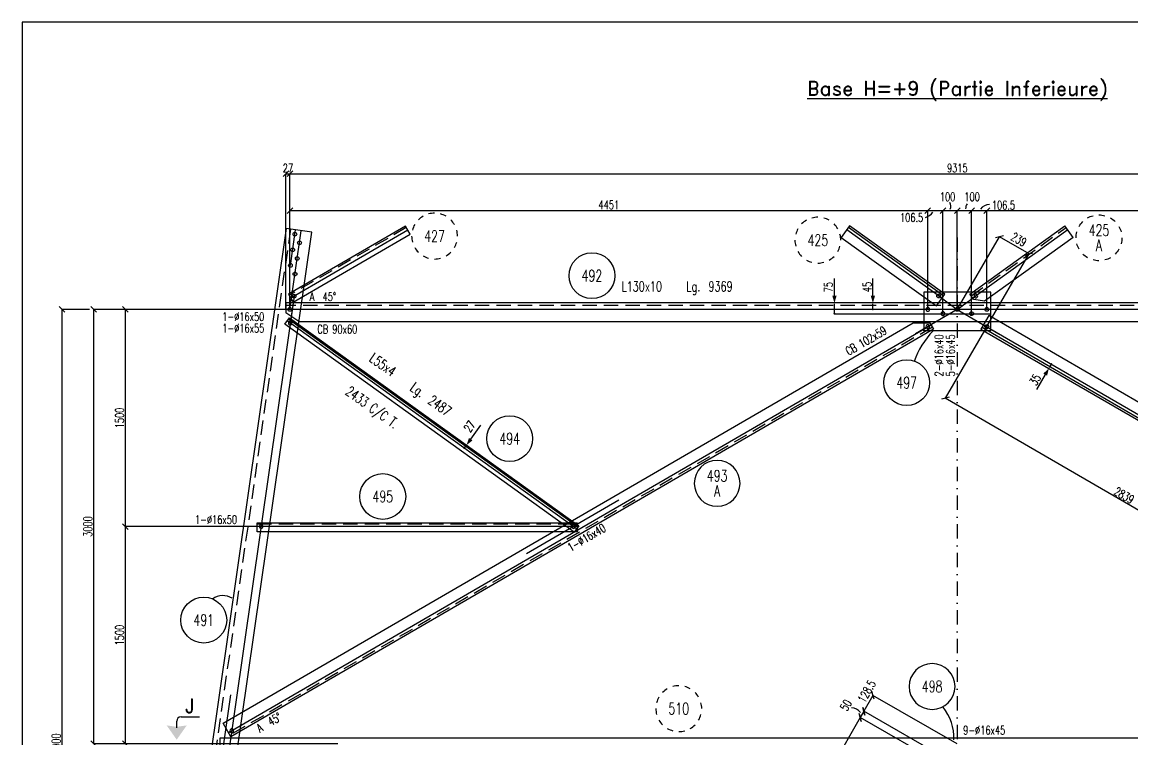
# Model space of a CAD drawing. Extents: x 142141 to 158361, y -163675 to -152195.
# Drawn here: x 142141 to 149891, y -157203 to -152195 of the extents above; entities that cross this region are included whole.
import ezdxf
from ezdxf.enums import TextEntityAlignment as Align

# ---------------------------------------------------------------- set-up
doc = ezdxf.new("R2010")
doc.units = 0
doc.header["$LTSCALE"] = 200
doc.header["$MEASUREMENT"] = 0
doc.linetypes.add('DASHDOT', pattern=[1, 0.5, -0.25, 0, -0.25])
doc.linetypes.add('DASHED', pattern=[0.75, 0.5, -0.25])
doc.layers.get('0').update_dxf_attribs({"linetype": 'CONTINUOUS'})
doc.layers.get('DEFPOINTS').update_dxf_attribs({"linetype": 'CONTINUOUS'})
for name, color, linetype in [('ASSI', 3, 'CONTINUOUS'), ('BOLLINI_1', 7, 'CONTINUOUS'), ('BOLLINI_5', 7, 'CONTINUOUS'), ('FORI', 2, 'CONTINUOUS'), ('LINEA_ANG', 2, 'CONTINUOUS'), ('LINEE_PIASTRE', 2, 'CONTINUOUS'), ('LS', 7, 'CONTINUOUS'), ('LSP', 3, 'CONTINUOUS'), ('MZ', 6, 'DASHDOT'), ('PIASTRE', 5, 'CONTINUOUS'), ('QT_MAL', 7, 'CONTINUOUS'), ('QT_MPR', 7, 'CONTINUOUS'), ('TRAT-Y', 7, 'DASHED')]:
    doc.layers.add(name, color=color, linetype=linetype)
doc.styles.add('QUOTE', font='ROMANS8.SHX', dxfattribs={"width": 0.7})
doc.styles.add('RD', font='ROMAND8.SHX', dxfattribs={"width": 0.7})
doc.styles.add('RQL', font='ROMANS8.SHX', dxfattribs={"width": 0.7})
doc.styles.add('RS', font='ROMANS8.shx', dxfattribs={"width": 0.7})
doc.styles.get("Standard").update_dxf_attribs({"font": 'ROMANS8.SHX', "width": 0.7})
doc.dimstyles.new('FRECCE1', dxfattribs={"dimtxt": 60, "dimasz": 6.6667, "dimexe": 0, "dimexo": 0, "dimgap": 1, "dimtad": 1, "dimzin": 0, "dimdsep": 46, "dimtxsty": 'RS', "dimblk1": 'QUOTP', "dimblk2": 'QUOTF', "dimsah": 1, "dimcen": 0, "dimclrd": 2, "dimclre": 2, "dimclrt": 7, "dimadec": 0, "dimazin": 0, "dimtfac": 1, "dimtix": 1, "dimtmove": 2, "dimatfit": 3, "dimldrblk": 'QUOTP', "dimfxl": 1, "dimtolj": 1, "dimtzin": 0, "dimarcsym": 0})
doc.dimstyles.new('TRATTO', dxfattribs={"dimscale": 0, "dimtxt": 60, "dimasz": 40, "dimexe": 0, "dimexo": 0, "dimgap": 10, "dimtad": 1, "dimrnd": 0.5, "dimdsep": 46, "dimtxsty": 'RS', "dimblk1": 'OBLIQUE', "dimblk2": 'OBLIQUE', "dimsah": 1, "dimcen": 0.09, "dimclrd": 2, "dimclre": 2, "dimclrt": 7, "dimadec": 0, "dimazin": 0, "dimtfac": 1, "dimtix": 1, "dimtmove": 2, "dimatfit": 3, "dimfxl": 1, "dimtolj": 1, "dimtzin": 0, "dimarcsym": 0})

# ---------------------------------------------------------------- blocks, each defined once
blk = doc.blocks.new('_OBLIQUE')
at = {"color": 0, "linetype": 'ByBlock'}
blk.add_line((-0.5, -0.5), (0.5, 0.5), dxfattribs=at)
blk = doc.blocks.new('*D24')
at = {"layer": 'DEFPOINTS', "color": 0, "transparency": 16777216}
for p in [(144009.1, -154199.5), (142638.9, -157230.9), (143574.1, -157230.9)]:
    blk.add_point(p, dxfattribs=at)
at = {"layer": 'LS', "color": 2, "lineweight": -2, "transparency": 16777216}
for p, q in [((144009.1, -154199.5), (142638.9, -154199.5)), ((142638.9, -154199.5), (142638.9, -157230.9)), ((143574.1, -157230.9), (142638.9, -157230.9))]:
    blk.add_line(p, q, dxfattribs=at)
at = {"layer": 'LS', "color": 2, "lineweight": -2, "transparency": 16777216, "xscale": 40, "yscale": 40, "zscale": 40}
for p, rotation in [((142638.9, -154199.5), 90), ((142638.9, -157230.9), 270)]:
    blk.add_blockref('_OBLIQUE', p, dxfattribs=dict(at, rotation=rotation))
at = {"layer": 'LS', "color": 7, "transparency": 16777216, "insert": (142598.9, -155715.2), "char_height": 60, "attachment_point": 5, "rotation": 90, "style": 'RS'}
blk.add_mtext('\\A1;3000', dxfattribs=at)
blk = doc.blocks.new('*D26')
at = {"layer": 'DEFPOINTS', "color": 0, "transparency": 16777216}
for p in [(144009.1, -155715.2), (142860.5, -157230.9), (144343.9, -157230.9)]:
    blk.add_point(p, dxfattribs=at)
at = {"layer": 'LS', "color": 2, "lineweight": -2, "transparency": 16777216}
for p, q in [((144009.1, -155715.2), (142860.5, -155715.2)), ((142860.5, -155715.2), (142860.5, -157230.9)), ((144343.9, -157230.9), (142860.5, -157230.9))]:
    blk.add_line(p, q, dxfattribs=at)
at = {"layer": 'LS', "color": 2, "lineweight": -2, "transparency": 16777216, "xscale": 40, "yscale": 40, "zscale": 40}
for p, rotation in [((142860.5, -155715.2), 90), ((142860.5, -157230.9), 270)]:
    blk.add_blockref('_OBLIQUE', p, dxfattribs=dict(at, rotation=rotation))
at = {"layer": 'LS', "color": 7, "transparency": 16777216, "insert": (142820.5, -156473.1), "char_height": 60, "attachment_point": 5, "rotation": 90, "style": 'RS'}
blk.add_mtext('\\A1;1500', dxfattribs=at)
blk = doc.blocks.new('*D29')
at = {"layer": 'DEFPOINTS', "color": 0, "transparency": 16777216}
for p in [(144009.1, -154199.5), (142860.5, -155715.2), (144343.9, -155715.2)]:
    blk.add_point(p, dxfattribs=at)
at = {"layer": 'LS', "color": 2, "lineweight": -2, "transparency": 16777216}
for p, q in [((144009.1, -154199.5), (142860.5, -154199.5)), ((142860.5, -154199.5), (142860.5, -155715.2)), ((144343.9, -155715.2), (142860.5, -155715.2))]:
    blk.add_line(p, q, dxfattribs=at)
at = {"layer": 'LS', "color": 2, "lineweight": -2, "transparency": 16777216, "xscale": 40, "yscale": 40, "zscale": 40}
for p, rotation in [((142860.5, -154199.5), 90), ((142860.5, -155715.2), 270)]:
    blk.add_blockref('_OBLIQUE', p, dxfattribs=dict(at, rotation=rotation))
at = {"layer": 'LS', "color": 7, "transparency": 16777216, "insert": (142820.5, -154957.4), "char_height": 60, "attachment_point": 5, "rotation": 90, "style": 'RS'}
blk.add_mtext('\\A1;1500', dxfattribs=at)
blk = doc.blocks.new('16')
blk.add_circle((0, 0), 1)
blk = doc.blocks.new('ASSE98')
blk.add_line((0, 0), (1, 0))
at = {"color": 7, "style": 'QUOTE', "width": 0.5, "flags": 1}
for tag, p in [('TI', (1.38308, 6.82731)), ('DI_S', (1.38308, 6.42178)), ('D_S', (1.38308, 6.02092)), ('E_S', (1.38308, 5.68065)), ('NFORI', (1.36454, 5.29792)), ('ALAR', (1.36349, 4.93246)), ('FAM', (1.3775, 4.54645)), ('ALA', (1.38308, 4.19257)), ('DISP2', (1.38308, 3.84971)), ('DISP1', (1.38308, 3.50686)), ('PINZAF', (1.38308, 3.164)), ('PINZAI', (1.38308, 2.82114)), ('TRP', (1.38308, 2.47829)), ('NP', (1.38308, 2.13543)), ('SV', (1.38308, 1.79257)), ('PESO', (1.38308, 1.44971)), ('QUA', (1.38308, 1.10686)), ('LUN', (1.38308, 0.764)), ('PROF', (1.38308, 0.42114)), ('POS', (1.38308, 0.07829))]:
    blk.add_attdef(tag, p, '', height=0.2, dxfattribs=at)
at = {"color": 7, "flags": 1}
for tag, p in [('LAV1', (3.07431, 6.82847)), ('LAV2', (3.07431, 6.49513)), ('LAV3', (3.07431, 6.1618)), ('LAV4', (3.07431, 5.82847)), ('LAV5', (3.07431, 5.49513)), ('LAV6', (3.07431, 5.1618)), ('LAV7', (3.07431, 4.82847)), ('LAV8', (3.07431, 4.49513)), ('LAV9', (3.07431, 4.1618)), ('LAV10', (3.07431, 3.82847))]:
    blk.add_attdef(tag, p, '', height=0.2, dxfattribs=at)
blk = doc.blocks.new('*D32')
at = {"layer": 'DEFPOINTS', "color": 0, "transparency": 16777216}
for p in [(153323.6, -153253), (144009.1, -154199.5), (153323.6, -154199.5)]:
    blk.add_point(p, dxfattribs=at)
at = {"layer": 'LS', "color": 2, "lineweight": -2, "transparency": 16777216}
for p, q in [((144009.1, -154199.5), (144009.1, -153253)), ((144009.1, -153253), (153323.6, -153253)), ((153323.6, -154199.5), (153323.6, -153253))]:
    blk.add_line(p, q, dxfattribs=at)
at = {"layer": 'LS', "color": 2, "lineweight": -2, "transparency": 16777216, "xscale": 40, "yscale": 40, "zscale": 40, "rotation": 180}
blk.add_blockref('_OBLIQUE', (144009.1, -153253), dxfattribs=at)
at = {"layer": 'LS', "color": 2, "lineweight": -2, "transparency": 16777216, "xscale": 40, "yscale": 40, "zscale": 40}
blk.add_blockref('_OBLIQUE', (153323.6, -153253), dxfattribs=at)
at = {"layer": 'LS', "color": 7, "transparency": 16777216, "insert": (148666.4, -153213), "char_height": 60, "attachment_point": 5, "style": 'RS'}
blk.add_mtext('\\A1;9315', dxfattribs=at)
blk = doc.blocks.new('MRKR_98')
blk.add_point((0, 0))
at = {"color": 7, "style": 'QUOTE', "width": 0.5, "flags": 1}
for tag, p in [('AUX2', (3.71, 4.93)), ('NFORI', (3.72, 5.3)), ('TI', (3.73, 6.83)), ('AUX1', (3.73, 4.19)), ('DI_S', (3.73, 6.42)), ('D_S', (3.73, 6.02)), ('E_S', (3.73, 5.68)), ('FAM', (3.73, 4.55)), ('COMMESSA', (3.73, 3.85)), ('MD', (3.73, 3.51)), ('MP', (3.73, 3.16)), ('LARGHEZZA', (3.73, 2.82)), ('SPESSORE', (3.73, 2.48)), ('NP', (3.73, 2.14)), ('SV', (3.73, 1.79)), ('PESO', (3.73, 1.45)), ('QUA', (3.73, 1.11)), ('LUN', (3.73, 0.76)), ('PROF', (3.73, 0.42)), ('POS', (3.73, 0.08))]:
    blk.add_attdef(tag, p, '', height=0.2, dxfattribs=at)
at = {"color": 7, "flags": 1}
for tag, p in [('LAV1', (5.26, 6.88)), ('LAV2', (5.26, 6.55)), ('LAV3', (5.26, 6.21)), ('LAV4', (5.26, 5.88)), ('LAV5', (5.26, 5.55)), ('LAV6', (5.26, 5.21)), ('LAV7', (5.26, 4.88)), ('LAV8', (5.26, 4.55)), ('LAV9', (5.26, 4.21)), ('LAV10', (5.26, 3.88))]:
    blk.add_attdef(tag, p, '', height=0.2, dxfattribs=at)
blk = doc.blocks.new('*D44')
at = {"layer": 'DEFPOINTS', "color": 0, "transparency": 16777216}
for p in [(148460.2, -153509.9), (144009.1, -154199.5), (148460.2, -154199.5)]:
    blk.add_point(p, dxfattribs=at)
at = {"layer": 'QT_MPR', "color": 2, "lineweight": -2, "transparency": 16777216}
for p, q in [((144009.1, -154199.5), (144009.1, -153509.9)), ((144009.1, -153509.9), (148460.2, -153509.9)), ((148460.2, -154199.5), (148460.2, -153509.9))]:
    blk.add_line(p, q, dxfattribs=at)
at = {"layer": 'QT_MPR', "color": 2, "lineweight": -2, "transparency": 16777216, "xscale": 40, "yscale": 40, "zscale": 40, "rotation": 180}
blk.add_blockref('_OBLIQUE', (144009.1, -153509.9), dxfattribs=at)
at = {"layer": 'QT_MPR', "color": 2, "lineweight": -2, "transparency": 16777216, "xscale": 40, "yscale": 40, "zscale": 40}
blk.add_blockref('_OBLIQUE', (148460.2, -153509.9), dxfattribs=at)
at = {"layer": 'QT_MPR', "color": 7, "transparency": 16777216, "insert": (146234.6, -153469.9), "char_height": 60, "attachment_point": 5, "style": 'RS'}
blk.add_mtext('\\A1;4451', dxfattribs=at)
blk = doc.blocks.new('*D45')
at = {"layer": 'DEFPOINTS', "color": 0, "transparency": 16777216}
for p in [(148566.4, -153509.9), (148460.2, -154199.5), (148566.4, -154229.5)]:
    blk.add_point(p, dxfattribs=at)
at = {"layer": 'QT_MPR', "color": 2, "lineweight": -2, "transparency": 16777216}
for p, q in [((148460.2, -154199.5), (148460.2, -153509.9)), ((148460.2, -153509.9), (148566.4, -153509.9)), ((148566.4, -154229.5), (148566.4, -153509.9))]:
    blk.add_line(p, q, dxfattribs=at)
at = {"layer": 'QT_MPR', "color": 2, "lineweight": -2, "transparency": 16777216, "xscale": 40, "yscale": 40, "zscale": 40, "rotation": 180}
blk.add_blockref('_OBLIQUE', (148460.2, -153509.9), dxfattribs=at)
at = {"layer": 'QT_MPR', "color": 2, "lineweight": -2, "transparency": 16777216, "xscale": 40, "yscale": 40, "zscale": 40}
blk.add_blockref('_OBLIQUE', (148566.4, -153509.9), dxfattribs=at)
at = {"layer": 'QT_MPR', "color": 7, "transparency": 16777216, "insert": (148347.4, -153558.8), "char_height": 60, "attachment_point": 5, "style": 'RS'}
blk.add_mtext('\\A1;106.5', dxfattribs=at)
blk = doc.blocks.new('*D46')
at = {"layer": 'DEFPOINTS', "color": 0, "transparency": 16777216}
for p in [(148666.4, -153509.9), (148666.4, -154199.5), (148566.4, -154229.5)]:
    blk.add_point(p, dxfattribs=at)
at = {"layer": 'QT_MPR', "color": 2, "lineweight": -2, "transparency": 16777216}
for p, q in [((148566.4, -154229.5), (148566.4, -153509.9)), ((148566.4, -153509.9), (148666.4, -153509.9)), ((148666.4, -154199.5), (148666.4, -153509.9))]:
    blk.add_line(p, q, dxfattribs=at)
at = {"layer": 'QT_MPR', "color": 2, "lineweight": -2, "transparency": 16777216, "xscale": 40, "yscale": 40, "zscale": 40, "rotation": 180}
blk.add_blockref('_OBLIQUE', (148566.4, -153509.9), dxfattribs=at)
at = {"layer": 'QT_MPR', "color": 2, "lineweight": -2, "transparency": 16777216, "xscale": 40, "yscale": 40, "zscale": 40}
blk.add_blockref('_OBLIQUE', (148666.4, -153509.9), dxfattribs=at)
at = {"layer": 'QT_MPR', "color": 7, "transparency": 16777216, "insert": (148598.5, -153414.3), "char_height": 60, "attachment_point": 5, "style": 'RS'}
blk.add_mtext('\\A1;100', dxfattribs=at)
blk = doc.blocks.new('*D47')
at = {"layer": 'DEFPOINTS', "color": 0, "transparency": 16777216}
for p in [(148766.4, -153509.9), (148666.4, -154199.5), (148766.4, -154229.5)]:
    blk.add_point(p, dxfattribs=at)
at = {"layer": 'QT_MPR', "color": 2, "lineweight": -2, "transparency": 16777216}
for p, q in [((148666.4, -154199.5), (148666.4, -153509.9)), ((148666.4, -153509.9), (148766.4, -153509.9)), ((148766.4, -154229.5), (148766.4, -153509.9))]:
    blk.add_line(p, q, dxfattribs=at)
at = {"layer": 'QT_MPR', "color": 2, "lineweight": -2, "transparency": 16777216, "xscale": 40, "yscale": 40, "zscale": 40, "rotation": 180}
blk.add_blockref('_OBLIQUE', (148666.4, -153509.9), dxfattribs=at)
at = {"layer": 'QT_MPR', "color": 2, "lineweight": -2, "transparency": 16777216, "xscale": 40, "yscale": 40, "zscale": 40}
blk.add_blockref('_OBLIQUE', (148766.4, -153509.9), dxfattribs=at)
at = {"layer": 'QT_MPR', "color": 7, "transparency": 16777216, "insert": (148769.8, -153413.4), "char_height": 60, "attachment_point": 5, "style": 'RS'}
blk.add_mtext('\\A1;100', dxfattribs=at)
blk = doc.blocks.new('*D48')
at = {"layer": 'DEFPOINTS', "color": 0, "transparency": 16777216}
for p in [(148872.6, -153509.9), (148872.6, -154199.5), (148766.4, -154229.5)]:
    blk.add_point(p, dxfattribs=at)
at = {"layer": 'QT_MPR', "color": 2, "lineweight": -2, "transparency": 16777216}
for p, q in [((148766.4, -154229.5), (148766.4, -153509.9)), ((148766.4, -153509.9), (148872.6, -153509.9)), ((148872.6, -154199.5), (148872.6, -153509.9))]:
    blk.add_line(p, q, dxfattribs=at)
at = {"layer": 'QT_MPR', "color": 2, "lineweight": -2, "transparency": 16777216, "xscale": 40, "yscale": 40, "zscale": 40, "rotation": 180}
blk.add_blockref('_OBLIQUE', (148766.4, -153509.9), dxfattribs=at)
at = {"layer": 'QT_MPR', "color": 2, "lineweight": -2, "transparency": 16777216, "xscale": 40, "yscale": 40, "zscale": 40}
blk.add_blockref('_OBLIQUE', (148872.6, -153509.9), dxfattribs=at)
at = {"layer": 'QT_MPR', "color": 7, "transparency": 16777216, "insert": (148988.5, -153472.5), "char_height": 60, "attachment_point": 5, "style": 'RS'}
blk.add_mtext('\\A1;106.5', dxfattribs=at)
blk = doc.blocks.new('*D49')
at = {"layer": 'DEFPOINTS', "color": 0, "transparency": 16777216}
for p in [(153323.6, -153509.9), (148872.6, -154199.5), (153323.6, -154199.5)]:
    blk.add_point(p, dxfattribs=at)
at = {"layer": 'QT_MPR', "color": 2, "lineweight": -2, "transparency": 16777216}
for p, q in [((148872.6, -154199.5), (148872.6, -153509.9)), ((148872.6, -153509.9), (153323.6, -153509.9)), ((153323.6, -154199.5), (153323.6, -153509.9))]:
    blk.add_line(p, q, dxfattribs=at)
at = {"layer": 'QT_MPR', "color": 2, "lineweight": -2, "transparency": 16777216, "xscale": 40, "yscale": 40, "zscale": 40, "rotation": 180}
blk.add_blockref('_OBLIQUE', (148872.6, -153509.9), dxfattribs=at)
at = {"layer": 'QT_MPR', "color": 2, "lineweight": -2, "transparency": 16777216, "xscale": 40, "yscale": 40, "zscale": 40}
blk.add_blockref('_OBLIQUE', (153323.6, -153509.9), dxfattribs=at)
at = {"layer": 'QT_MPR', "color": 7, "transparency": 16777216, "insert": (151098.1, -153469.9), "char_height": 60, "attachment_point": 5, "style": 'RS'}
blk.add_mtext('\\A1;4451', dxfattribs=at)
blk = doc.blocks.new('QUOTP')
at = {"layer": 'ASSI', "color": 2, "const_width": 1.07}
blk.add_lwpolyline([(-0.5, 0, 1), (0.5, 0, 1)], format="xyb", close=True, dxfattribs=at)
blk = doc.blocks.new('QUOTF')
at = {"layer": 'LS', "color": 2}
blk.add_line((7.5, 0), (25.5, 0), dxfattribs=at)
blk.add_solid([(7.5, 2.25), (0, 0), (7.5, -2.25)], dxfattribs=at)
blk = doc.blocks.new('*D50')
at = {"layer": 'DEFPOINTS', "color": 0, "transparency": 16777216}
for p in [(148077.3, -154154.5), (148077.3, -154154.5), (148077.3, -154199.5)]:
    blk.add_point(p, dxfattribs=at)
at = {"layer": 'QT_MAL', "color": 2, "lineweight": -2, "transparency": 16777216}
blk.add_line((148077.3, -154192.9), (148077.3, -154161.2), dxfattribs=at)
at = {"layer": 'QT_MAL', "color": 2, "lineweight": -2, "transparency": 16777216, "xscale": 6.6667, "yscale": 6.6667, "zscale": 6.6667}
for name, p, rotation in [('QUOTF', (148077.3, -154154.5), 90), ('QUOTP', (148077.3, -154199.5), 270)]:
    blk.add_blockref(name, p, dxfattribs=dict(at, rotation=rotation))
at = {"layer": 'QT_MAL', "color": 7, "transparency": 16777216, "insert": (148037.1, -154043.6), "char_height": 60, "attachment_point": 5, "rotation": 90, "style": 'RS'}
blk.add_mtext('\\A1;45', dxfattribs=at)
blk = doc.blocks.new('*D51')
at = {"layer": 'DEFPOINTS', "color": 0, "transparency": 16777216}
for p in [(147809.1, -154154.5), (147809.1, -154154.5), (147809.1, -154229.5)]:
    blk.add_point(p, dxfattribs=at)
at = {"layer": 'QT_MAL', "color": 2, "lineweight": -2, "transparency": 16777216}
blk.add_line((147809.1, -154222.9), (147809.1, -154161.2), dxfattribs=at)
at = {"layer": 'QT_MAL', "color": 2, "lineweight": -2, "transparency": 16777216, "xscale": 6.6667, "yscale": 6.6667, "zscale": 6.6667}
for name, p, rotation in [('QUOTF', (147809.1, -154154.5), 90), ('QUOTP', (147809.1, -154229.5), 270)]:
    blk.add_blockref(name, p, dxfattribs=dict(at, rotation=rotation))
at = {"layer": 'QT_MAL', "color": 7, "transparency": 16777216, "insert": (147766.6, -154044.8), "char_height": 60, "attachment_point": 5, "rotation": 90, "style": 'RS'}
blk.add_mtext('\\A1;75', dxfattribs=at)
blk = doc.blocks.new('*D54')
at = {"layer": 'DEFPOINTS', "color": 0, "transparency": 16777216}
for p in [(142610.2, -154199.5), (142418.2, -160262.3), (142610.2, -160262.3)]:
    blk.add_point(p, dxfattribs=at)
at = {"layer": 'LS', "color": 2, "lineweight": -2, "transparency": 16777216}
for p, q in [((142610.2, -154199.5), (142418.2, -154199.5)), ((142418.2, -154199.5), (142418.2, -160262.3)), ((142610.2, -160262.3), (142418.2, -160262.3))]:
    blk.add_line(p, q, dxfattribs=at)
at = {"layer": 'LS', "color": 2, "lineweight": -2, "transparency": 16777216, "xscale": 40, "yscale": 40, "zscale": 40}
for p, rotation in [((142418.2, -154199.5), 90), ((142418.2, -160262.3), 270)]:
    blk.add_blockref('_OBLIQUE', p, dxfattribs=dict(at, rotation=rotation))
at = {"layer": 'LS', "color": 7, "transparency": 16777216, "insert": (142378.2, -157230.9), "char_height": 60, "attachment_point": 5, "rotation": 90, "style": 'RS'}
blk.add_mtext('\\A1;6000', dxfattribs=at)
blk = doc.blocks.new('*D55')
at = {"layer": 'DEFPOINTS', "color": 0, "transparency": 16777216}
for p in [(145241.7, -155146.4), (145241.7, -155146.4), (145226, -155168.3)]:
    blk.add_point(p, dxfattribs=at)
at = {"layer": 'QT_MAL', "color": 2, "lineweight": -2, "transparency": 16777216}
blk.add_line((145229.9, -155162.9), (145237.8, -155151.8), dxfattribs=at)
at = {"layer": 'QT_MAL', "color": 2, "lineweight": -2, "transparency": 16777216, "xscale": 6.6667, "yscale": 6.6667, "zscale": 6.6667}
for name, p, rotation in [('QUOTF', (145241.7, -155146.4), 54.30858720358346), ('QUOTP', (145226, -155168.3), 234.3085872035834)]:
    blk.add_blockref(name, p, dxfattribs=dict(at, rotation=rotation))
at = {"layer": 'QT_MAL', "color": 7, "transparency": 16777216, "insert": (145262.9, -155017.1), "char_height": 60, "attachment_point": 5, "rotation": 54.30859, "style": 'RS'}
blk.add_mtext('\\A1;27', dxfattribs=at)
blk = doc.blocks.new('xxx')
blk.add_circle((0, 0), 8)
at = {"color": 3, "style": 'RQL', "width": 0.7}
blk.add_attdef('POS', text='', height=4, dxfattribs=at).set_placement((0, 0), align=Align.MIDDLE)
at = {"style": 'RQL', "width": 0.7, "flags": 1}
for tag, p in [('POS1', (-0.39, -5.42)), ('TIPO', (-0.39, -8.66))]:
    blk.add_attdef(tag, p, '', height=2, dxfattribs=at)
blk = doc.blocks.new('*D59')
at = {"layer": 'DEFPOINTS', "color": 0, "transparency": 16777216}
for p in [(148014.1, -157004.7), (148666.4, -157230.9), (148602.4, -157342.4)]:
    blk.add_point(p, dxfattribs=at)
at = {"layer": 'QT_MPR', "color": 2, "lineweight": -2, "transparency": 16777216}
for p, q in [((148078, -156893.3), (148014.1, -157004.7)), ((148666.4, -157230.9), (148078, -156893.3)), ((148602.4, -157342.4), (148014.1, -157004.7))]:
    blk.add_line(p, q, dxfattribs=at)
at = {"layer": 'QT_MPR', "color": 2, "lineweight": -2, "transparency": 16777216, "xscale": 40, "yscale": 40, "zscale": 40}
for p, rotation in [((148078, -156893.3), 60.14890412902285), ((148014.1, -157004.7), 240.1489041290229)]:
    blk.add_blockref('_OBLIQUE', p, dxfattribs=dict(at, rotation=rotation))
at = {"layer": 'QT_MPR', "color": 7, "transparency": 16777216, "insert": (148034.5, -156865.3), "char_height": 60, "attachment_point": 5, "rotation": 60.1489, "style": 'RS'}
blk.add_mtext('\\A1;128.5', dxfattribs=at)
blk = doc.blocks.new('*D60')
at = {"layer": 'DEFPOINTS', "color": 0, "transparency": 16777216}
for p in [(147989.2, -157048.1), (148577.5, -157385.7), (148602.4, -157342.4)]:
    blk.add_point(p, dxfattribs=at)
at = {"layer": 'QT_MPR', "color": 2, "lineweight": -2, "transparency": 16777216}
for p, q in [((148014.1, -157004.7), (147989.2, -157048.1)), ((148602.4, -157342.4), (148014.1, -157004.7)), ((148577.5, -157385.7), (147989.2, -157048.1))]:
    blk.add_line(p, q, dxfattribs=at)
at = {"layer": 'QT_MPR', "color": 2, "lineweight": -2, "transparency": 16777216, "xscale": 40, "yscale": 40, "zscale": 40}
for p, rotation in [((148014.1, -157004.7), 60.14890412902285), ((147989.2, -157048.1), 240.1489041290229)]:
    blk.add_blockref('_OBLIQUE', p, dxfattribs=dict(at, rotation=rotation))
at = {"layer": 'QT_MPR', "color": 7, "transparency": 16777216, "insert": (147888.9, -156961.7), "char_height": 60, "attachment_point": 5, "rotation": 60.1489, "style": 'RS'}
blk.add_mtext('\\A1;50', dxfattribs=at)
blk = doc.blocks.new('*D61')
at = {"layer": 'DEFPOINTS', "color": 0, "transparency": 16777216}
for p in [(148577.5, -157385.7), (146420, -159782.4), (147008.3, -160120.1)]:
    blk.add_point(p, dxfattribs=at)
at = {"layer": 'QT_MPR', "color": 2, "lineweight": -2, "transparency": 16777216}
for p, q in [((147989.2, -157048.1), (146420, -159782.4)), ((148577.5, -157385.7), (147989.2, -157048.1)), ((147008.3, -160120.1), (146420, -159782.4))]:
    blk.add_line(p, q, dxfattribs=at)
at = {"layer": 'QT_MPR', "color": 2, "lineweight": -2, "transparency": 16777216, "xscale": 40, "yscale": 40, "zscale": 40}
for p, rotation in [((147989.2, -157048.1), 60.14890412902285), ((146420, -159782.4), 240.1489041290229)]:
    blk.add_blockref('_OBLIQUE', p, dxfattribs=dict(at, rotation=rotation))
at = {"layer": 'QT_MPR', "color": 7, "transparency": 16777216, "insert": (147268.1, -158410.4), "char_height": 60, "attachment_point": 5, "rotation": 60.1489, "style": 'RS'}
blk.add_mtext('\\A1;525.5x6', dxfattribs=at)
blk = doc.blocks.new('*D62')
at = {"layer": 'DEFPOINTS', "color": 0, "transparency": 16777216}
for p in [(148577.5, -157385.7), (146420, -159782.4), (147008.3, -160120.1)]:
    blk.add_point(p, dxfattribs=at)
at = {"layer": 'QT_MPR', "color": 2, "lineweight": -2, "transparency": 16777216}
for p, q in [((147989.2, -157048.1), (146420, -159782.4)), ((148577.5, -157385.7), (147989.2, -157048.1)), ((147008.3, -160120.1), (146420, -159782.4))]:
    blk.add_line(p, q, dxfattribs=at)
at = {"layer": 'QT_MPR', "color": 2, "lineweight": -2, "transparency": 16777216, "xscale": 40, "yscale": 40, "zscale": 40}
for p, rotation in [((147989.2, -157048.1), 60.14890412902285), ((146420, -159782.4), 240.1489041290229)]:
    blk.add_blockref('_OBLIQUE', p, dxfattribs=dict(at, rotation=rotation))
at = {"layer": 'QT_MPR', "color": 7, "transparency": 16777216, "insert": (147178, -158358.7), "char_height": 60, "attachment_point": 5, "rotation": 60.1489, "style": 'RS'}
blk.add_mtext('\\A1;3153', dxfattribs=at)
blk = doc.blocks.new('YYY')
blk.add_circle((0, 0), 8)
at = {"color": 3, "style": 'RQL', "width": 0.7}
for tag, p in [('POS3', (0, 0.65)), ('POS2', (0, -4.63))]:
    blk.add_attdef(tag, text='', height=4, dxfattribs=at).set_placement(p, align=Align.CENTER)
at = {"style": 'RQL', "width": 0.7, "flags": 1}
blk.add_attdef('TIPO', text='', height=3, dxfattribs=at).set_placement((0, 0), align=Align.MIDDLE_CENTER)
blk = doc.blocks.new('zzz')
at = {"linetype": 'Continuous'}
for start, end in [(90, 105), (150, 165), (120, 135), (60, 75), (30, 45), (180, 195), (0, 15), (330, 345), (210, 225), (240, 255), (270, 285), (300, 315)]:
    blk.add_arc((0, 0), 8, start, end, dxfattribs=at)
at = {"color": 3, "style": 'RQL', "width": 0.7}
blk.add_attdef('POS1', text='', height=4, dxfattribs=at).set_placement((0, 0), align=Align.MIDDLE)
at = {"style": 'RQL', "width": 0.7, "flags": 1}
blk.add_attdef('TIPO', (0, -8), '', height=3, dxfattribs=at)
blk = doc.blocks.new('*D140')
at = {"layer": 'DEFPOINTS', "color": 0, "transparency": 16777216}
for p in [(148872.6, -154320), (148582.6, -154819.5), (151345.4, -155715.2)]:
    blk.add_point(p, dxfattribs=at)
at = {"layer": 'QT_MPR', "color": 2, "lineweight": -2, "transparency": 16777216}
for p, q in [((148872.6, -154320), (148582.6, -154819.5)), ((151037.8, -156245), (148582.6, -154819.5)), ((151345.4, -155715.2), (151037.8, -156245))]:
    blk.add_line(p, q, dxfattribs=at)
at = {"layer": 'QT_MPR', "color": 2, "lineweight": -2, "transparency": 16777216, "xscale": 40, "yscale": 40, "zscale": 40}
for p, rotation in [((148582.6, -154819.5), 149.8603984858185), ((151037.8, -156245), 329.8603984858185)]:
    blk.add_blockref('_OBLIQUE', p, dxfattribs=dict(at, rotation=rotation))
at = {"layer": 'QT_MPR', "color": 7, "transparency": 16777216, "insert": (149830.3, -155497.7), "char_height": 60, "attachment_point": 5, "rotation": 329.8604, "style": 'RS'}
blk.add_mtext('\\A1;2839', dxfattribs=at)
blk = doc.blocks.new('*D141')
at = {"layer": 'DEFPOINTS', "color": 0, "transparency": 16777216}
for p in [(148960.4, -153693.1), (148666.4, -154199.5), (148872.6, -154320)]:
    blk.add_point(p, dxfattribs=at)
at = {"layer": 'QT_MPR', "color": 2, "lineweight": -2, "transparency": 16777216}
for p, q in [((148666.4, -154199.5), (148960.4, -153693.1)), ((149166.9, -153813), (148960.4, -153693.1)), ((148872.6, -154320), (149166.9, -153813))]:
    blk.add_line(p, q, dxfattribs=at)
at = {"layer": 'QT_MPR', "color": 2, "lineweight": -2, "transparency": 16777216, "xscale": 40, "yscale": 40, "zscale": 40}
for p, rotation in [((148960.4, -153693.1), 149.8603984858185), ((149166.9, -153813), 329.8603984858185)]:
    blk.add_blockref('_OBLIQUE', p, dxfattribs=dict(at, rotation=rotation))
at = {"layer": 'QT_MPR', "color": 7, "transparency": 16777216, "insert": (149095.7, -153711.9), "char_height": 60, "attachment_point": 5, "rotation": 329.8604, "style": 'RS'}
blk.add_mtext('\\A1;239', dxfattribs=at)
blk = doc.blocks.new('bull')
at = {"style": 'RS', "width": 0.7, "flags": 1}
for tag, p in [('NN', (-12.25, 0)), ('DIAMETRO', (0, -4.86)), ('SERRAGGIO', (0, -9.71)), ('LUNGHEZZA', (0, -14.57)), ('NB', (0, -19.43)), ('TIPO', (0, -24.12)), ('EL', (-0.14, -29))]:
    blk.add_attdef(tag, p, '', height=3, dxfattribs=at)
at = {"style": 'RS', "width": 0.7}
blk.add_attdef('BULLONE', (0, 0), '', height=3, dxfattribs=at)
blk = doc.blocks.new('*D189')
at = {"layer": 'DEFPOINTS', "color": 0, "transparency": 16777216}
for p in [(144009.1, -153253), (143981.6, -154199.5), (144009.1, -154199.5)]:
    blk.add_point(p, dxfattribs=at)
at = {"layer": 'QT_MPR', "color": 2, "lineweight": -2, "transparency": 16777216}
for p, q in [((143981.6, -154199.5), (143981.6, -153253)), ((143981.6, -153253), (144009.1, -153253)), ((144009.1, -154199.5), (144009.1, -153253))]:
    blk.add_line(p, q, dxfattribs=at)
at = {"layer": 'QT_MPR', "color": 2, "lineweight": -2, "transparency": 16777216, "xscale": 40, "yscale": 40, "zscale": 40, "rotation": 180}
blk.add_blockref('_OBLIQUE', (143981.6, -153253), dxfattribs=at)
at = {"layer": 'QT_MPR', "color": 2, "lineweight": -2, "transparency": 16777216, "xscale": 40, "yscale": 40, "zscale": 40}
blk.add_blockref('_OBLIQUE', (144009.1, -153253), dxfattribs=at)
at = {"layer": 'QT_MPR', "color": 7, "transparency": 16777216, "insert": (143995.4, -153213), "char_height": 60, "attachment_point": 5, "style": 'RS'}
blk.add_mtext('\\A1;27', dxfattribs=at)
blk = doc.blocks.new('www')
at = {"linetype": 'Continuous'}
for start, end in [(90, 105), (150, 165), (120, 135), (60, 75), (30, 45), (180, 195), (0, 15), (330, 345), (210, 225), (240, 255), (270, 285), (300, 315)]:
    blk.add_arc((0, 0), 8, start, end, dxfattribs=at)
at = {"color": 3, "style": 'RQL', "width": 0.7}
for tag, p in [('POS3', (0, 0.65)), ('POS2', (0, -4.63))]:
    blk.add_attdef(tag, text='', height=4, dxfattribs=at).set_placement(p, align=Align.CENTER)
at = {"style": 'RQL', "width": 0.7, "flags": 1}
blk.add_attdef('TIPO', text='', height=3, dxfattribs=at).set_placement((0, 0), align=Align.MIDDLE_CENTER)
blk = doc.blocks.new('*D195')
at = {"layer": 'DEFPOINTS', "color": 0, "transparency": 16777216}
for p in [(149305.1, -154611.6), (149305.1, -154611.6), (149322.7, -154581.3)]:
    blk.add_point(p, dxfattribs=at)
at = {"layer": 'QT_MAL', "color": 2, "lineweight": -2, "transparency": 16777216}
blk.add_line((149319.3, -154587.1), (149308.4, -154605.8), dxfattribs=at)
at = {"layer": 'QT_MAL', "color": 2, "lineweight": -2, "transparency": 16777216, "xscale": 6.6667, "yscale": 6.6667, "zscale": 6.6667}
for name, p, rotation in [('QUOTF', (149305.1, -154611.6), 239.8603984858185), ('QUOTP', (149322.7, -154581.3), 59.86039848581849)]:
    blk.add_blockref(name, p, dxfattribs=dict(at, rotation=rotation))
at = {"layer": 'QT_MAL', "color": 7, "transparency": 16777216, "insert": (149209.7, -154691.1), "char_height": 60, "attachment_point": 5, "rotation": 59.8604, "style": 'RS'}
blk.add_mtext('\\A1;35', dxfattribs=at)

msp = doc.modelspace()

# ---------------------------------------------------------------- linework, layer by layer
at = {"layer": 'LINEA_ANG'}
for p, q in [((143982.938, -153635.662), (143114.34, -159688.658)), ((143292.514, -159714.226), (144161.113, -153661.23)), ((144161.113, -153661.23), (143982.938, -153635.662)), ((144815.7, -153619.14), (143998.099, -154093.01)), ((144030.693, -154149.248), (144848.294, -153675.377)), ((144848.294, -153675.377), (144815.7, -153619.14)), ((147915.081, -153617.058), (147856.76, -153698.29)), ((148570.584, -154104.91), (147906.916, -153628.43)), ((148578.749, -154093.538), (147915.081, -153617.058)), ((148754.011, -154093.532), (149417.679, -153617.052)), ((149476, -153698.284), (149417.679, -153617.052)), ((147856.76, -153698.29), (148520.428, -154174.77)), ((149476, -153698.284), (148856.197, -154143.271)), ((143998.099, -154093.01), (144030.693, -154149.248)), ((148520.428, -154174.77), (148578.749, -154093.538)), ((148780.838, -154130.899), (148754.011, -154093.532)), ((148856.197, -154143.271), (148780.838, -154130.899)), ((153350.644, -154154.536), (143981.644, -154154.536)), ((143981.644, -154154.536), (143981.644, -154224.536)), ((144071.644, -154284.536), (143981.644, -154224.536)), ((143542.402, -157088.514), (148357.634, -154292.773)), ((143973.187, -154302.833), (144005.275, -154258.164)), ((145993.056, -155753.798), (143973.187, -154302.833)), ((144000.024, -154265.474), (146019.894, -155716.438)), ((144005.275, -154258.164), (146025.144, -155709.128)), ((144071.644, -154284.536), (153260.644, -154284.536)), ((148357.634, -154292.773), (148475.468, -154292.582)), ((148475.468, -154292.582), (148501.076, -154336.687)), ((148886.908, -154241.558), (148831.676, -154336.687)), ((153790.35, -157088.514), (148886.908, -154241.558)), ((148501.076, -154336.687), (143597.634, -157183.643)), ((148831.676, -154336.687), (153735.118, -157183.643)), ((148839.208, -154323.715), (153742.65, -157170.67)), ((143780.772, -155753.222), (143780.772, -155688.222)), ((143780.772, -155688.222), (146014.772, -155688.222)), ((146014.772, -155688.222), (146014.772, -155753.222)), ((146014.772, -155753.222), (143780.772, -155753.222)), ((146025.144, -155709.128), (145993.056, -155753.798)), ((143597.634, -157183.643), (143542.402, -157088.514)), ((153813.928, -157190.909), (143518.928, -157190.909)), ((143518.928, -157190.909), (143518.928, -157250.909))]:
    msp.add_line(p, q, dxfattribs=at)
at = {"layer": 'LINEE_PIASTRE'}
for p, q in [((148899.876, -154079.099), (148432.876, -154079.099)), ((148432.876, -154079.099), (148432.876, -154347.099)), ((148899.876, -154347.099), (148899.876, -154079.099)), ((148432.876, -154347.099), (148899.876, -154347.099))]:
    msp.add_line(p, q, dxfattribs=at)
at = {"layer": 'LS', "color": 6}
for p, q in [((144009.108, -154199.536), (144087.863, -153650.718)), ((144012.757, -153892.501), (144048.268, -153645.037)), ((144038.44, -154107.772), (143367.926, -158780.378)), ((144038.44, -154107.772), (144011.451, -154295.845)), ((148536.404, -154106.222), (148666.376, -154199.536)), ((148666.376, -154199.536), (148796.348, -154106.222)), ((148666.376, -154199.536), (148375.401, -154369.182)), ((148666.376, -154199.536), (148957.35, -154369.182)), ((147809.842, -154229.536), (148899.876, -154229.536)), ((146304.662, -155530.989), (145659.386, -155905.639)), ((143594.822, -156889.449), (143493.33, -157596.719))]:
    msp.add_line(p, q, dxfattribs=at)
at = {"layer": 'LS', "color": 8}
msp.add_lwpolyline([(142140.931, -152195.489), (142140.931, -163675.489), (154860.931, -163675.489), (154860.931, -162075.489), (158360.931, -162075.489), (158360.931, -152195.489), (142140.931, -152195.489)], close=True, dxfattribs=at)
at = {"layer": 'LS', "color": 6}
for centre, radius, start, end in [((148402.197, -153445.738), 121.167, 290.5888771, 321.1037139), ((148560.171, -153482.037), 60.438, 341.4013435, 26.7752715), ((148789.62, -153497.545), 65.246, 146.9974714, 180.3916977), ((148886.662, -153537.66), 69.154, 86.2945557, 147.2068187), ((148871.304, -154725.95), 530.246, 134.814658, 162.2395939), ((143541.799, -156318.862), 121.42, 58.0157077, 126.0513694), ((147928.577, -157051.942), 72.046, 31.8976609, 90.4469338), ((148308.436, -157185.577), 333.369, 357.0817848, 39.1866251)]:
    msp.add_arc(centre, radius, start, end, dxfattribs=at)
at = {"layer": 'LSP'}
for p, q in [((143219.047, -157121.08), (143219.047, -157072.937)), ((143249.047, -157042.937), (143379.047, -157042.937))]:
    msp.add_line(p, q, dxfattribs=at)
msp.add_arc((143249.047, -157072.937), 30, 90, 180, dxfattribs=at)
for points in [[(143219.047, -157202.937), (143149.047, -157102.937), (143219.047, -157112.937)], [(143219.047, -157202.937), (143289.047, -157102.937), (143219.047, -157112.937)]]:
    msp.add_solid(points, dxfattribs=at)
at = {"layer": 'MZ'}
msp.add_line((148666.376, -153698.023), (148666.376, -160262.282), dxfattribs=at)
at = {"layer": 'TRAT-Y'}
for p, q in [((144012.634, -153639.923), (143144.035, -159692.919)), ((144821.216, -153628.657), (144003.615, -154102.528)), ((148762.175, -154104.905), (149425.844, -153628.424)), ((153350.644, -154173.536), (143981.644, -154173.536)), ((148493.544, -154323.715), (143590.102, -157170.67)), ((143780.772, -155697.222), (146014.772, -155697.222))]:
    msp.add_line(p, q, dxfattribs=at)

# ---------------------------------------------------------------- block references
at = {"layer": 'ASSI'}
for p, xscale, rotation in [((143982.938, -153635.662), 6115, 261.8338606976437), ((144832.248, -153647.691), 945.0000000000001, 210.0960234919135), ((148558.337, -154121.969), 817.0000000000001, 144.3235835864126), ((149438.091, -153645.483), 817, 215.6764164135887)]:
    msp.add_blockref('ASSE98', p, dxfattribs=dict(at, xscale=xscale, rotation=rotation))
ref = msp.add_blockref('ASSE98', (153350.644, -154199.536), dxfattribs=dict(at, xscale=9369, zscale=9369, rotation=180))
ref.add_attrib('PROF', 'L130x10', (146323.894, -154074.536), dxfattribs={"layer": '0', "color": 2, "height": 70, "style": 'QUOTE', "width": 0.7})
ref.add_attrib('LUN', '9369', (146930.027, -154074.536), dxfattribs={"layer": '0', "color": 2, "height": 70, "style": 'QUOTE', "width": 0.7})
ref.add_attrib('SV', 'Lg.', (146775.894, -154074.536), dxfattribs={"layer": '0', "color": 2, "height": 70, "style": 'QUOTE', "width": 0.7})
ref.add_attrib('LAV1', 'CB 90x60', (144200.273, -154367.772), dxfattribs={"layer": '0', "color": 7, "height": 60, "width": 0.7})
ref.add_attrib('LAV3', 'A  45%%d', (144147.067, -154140.692), dxfattribs={"layer": '0', "color": 254, "height": 60, "width": 0.7})
ref = msp.add_blockref('ASSE98', (146009.392, -155731.057), dxfattribs=dict(at, xscale=2487, rotation=144.3085872035834))
ref.add_attrib('PROF', 'L55x4', (144556.916, -154555.931), dxfattribs={"layer": '0', "color": 2, "height": 70, "rotation": -35.6914128, "style": 'QUOTE', "width": 0.7})
ref.add_attrib('LUN', '2487', (144966.954, -154850.48), dxfattribs={"layer": '0', "color": 2, "height": 70, "rotation": -35.6914128, "style": 'QUOTE', "width": 0.7})
ref.add_attrib('PESO', '2433 C/C T.', (144390.641, -154787.4), dxfattribs={"layer": '0', "color": 2, "height": 70, "rotation": -35.6914128, "style": 'QUOTE', "width": 0.7})
ref.add_attrib('SV', 'Lg.', (144841.771, -154760.556), dxfattribs={"layer": '0', "color": 2, "height": 70, "rotation": -35.6914128, "style": 'QUOTE', "width": 0.7})
ref = msp.add_blockref('ASSE98', (143580.06, -157153.374), dxfattribs=dict(at, xscale=5670, rotation=30.13960151418159))
ref.add_attrib('LAV1', 'CB 102x59', (147908.617, -154523.33), dxfattribs={"layer": '0', "color": 7, "height": 60, "rotation": 30.1396015, "width": 0.7})
ref.add_attrib('LAV2', 'A  45%%d', (143799.127, -157154.625), dxfattribs={"layer": '0', "color": 254, "height": 60, "rotation": 30.1396015, "width": 0.7})
ref = msp.add_blockref('ASSE98', (148849.25, -154306.419), dxfattribs=dict(at, xscale=5670, rotation=329.8603984858185))
ref.add_attrib('PROF', 'L110x7', (150152.937, -154884.113), dxfattribs={"layer": '0', "color": 2, "height": 70, "rotation": 329.8603985, "style": 'QUOTE', "width": 0.7})
ref.add_attrib('LUN', '5670', (150620.623, -155155.653), dxfattribs={"layer": '0', "color": 2, "height": 70, "rotation": 329.8603985, "style": 'QUOTE', "width": 0.7})
ref.add_attrib('PESO', '5616 C/C T.E.', (149982.22, -155178.146), dxfattribs={"layer": '0', "color": 2, "height": 70, "rotation": 329.8603985, "style": 'QUOTE', "width": 0.7})
ref.add_attrib('SV', 'Lg.', (150487.328, -155078.262), dxfattribs={"layer": '0', "color": 2, "height": 70, "rotation": 329.8603985, "style": 'QUOTE', "width": 0.7})
at = {"layer": 'ASSI', "xscale": 2234, "zscale": 2234, "rotation": 179.9999999990252}
msp.add_blockref('ASSE98', (146014.772, -155715.222), dxfattribs=at)
at = {"layer": 'BOLLINI_1', "xscale": 20, "yscale": 20, "zscale": 20}
for p, values in [((146116.82, -153964.385), {'POS': '492'}), ((148313.337, -154710.876), {'POS': '497'}), ((145542.884, -155101.754), {'POS': '494'}), ((144656.857, -155505.549), {'POS': '495'}), ((143407.836, -156367.967), {'POS': '491'})]:
    msp.add_blockref('xxx', p, dxfattribs=at).add_auto_attribs(values)
at = {"layer": 'BOLLINI_1'}
ref = msp.add_blockref('xxx', (148490.418, -156831.495), dxfattribs=dict(at, xscale=-20, yscale=20, zscale=20))
ref.add_attrib('POS', '498', dxfattribs={"layer": '0', "color": 3, "height": 80, "style": 'RQL', "width": 0.7}).set_placement((148490.418, -156831.495), align=Align.MIDDLE)
at = {"layer": 'BOLLINI_5'}
ref = msp.add_blockref('YYY', (146990.384, -155413.608), dxfattribs=dict(at, xscale=-19.99970832482618, yscale=19.99970832476798, zscale=19.99970832479172))
ref.add_attrib('POS3', '493', dxfattribs={"layer": '0', "color": 3, "height": 79.9988, "style": 'RQL', "width": 0.7}).set_placement((146990.384, -155400.668), align=Align.CENTER)
ref.add_attrib('POS2', 'A', dxfattribs={"layer": '0', "color": 3, "height": 79.999, "style": 'RQL', "width": 0.7}).set_placement((146990.384, -155506.215), align=Align.CENTER)
at = {"layer": 'FORI', "yscale": 13, "zscale": 13}
for p, xscale, rotation in [((144044.007, -153674.732), 13, 343.6677213953028), ((144075.789, -153734.856), 13, 343.6677213953028), ((144028.382, -153783.616), 13, 343.6677213953028), ((144060.164, -153843.74), 13, 343.6677213953028), ((144012.758, -153892.501), 13, 343.6677213953028), ((144044.54, -153952.625), 13, 343.6677213953028), ((144011.451, -154295.845), -13, 356.5412006039999)]:
    msp.add_blockref('16', p, dxfattribs=dict(at, xscale=xscale, rotation=rotation))
for p, xscale in [((144038.44, -154107.772), 13), ((144038.44, -154107.772), 13), ((148536.404, -154106.222), 13), ((148536.404, -154106.222), 13), ((148796.348, -154106.222), -13), ((148796.348, -154106.222), -13), ((144009.108, -154199.536), 13), ((148460.152, -154199.536), -13), ((148566.376, -154229.536), -13), ((148666.376, -154199.536), 13), ((148766.376, -154229.536), 13), ((148872.6, -154199.536), 13), ((148460.152, -154319.976), -13), ((148872.6, -154319.976), 13), ((143807.772, -155715.222), -13), ((145987.349, -155715.222), -13), ((143603.338, -157139.859), -13)]:
    msp.add_blockref('16', p, dxfattribs=dict(at, xscale=xscale))
at = {"layer": 'LS', "color": 6}
for p, xscale, yscale, zscale, values in [((145018.442, -153688.057), 19.99999994994134, 19.99999994994134, 19.99999994994134, {'POS1': '427'}), ((147693.244, -153716.632), 19.99999994994134, 19.99999994994134, 19.99999994994134, {'POS1': '425'}), ((146722.813, -156985.789), 20, 20, 20, {'POS1': '510'})]:
    msp.add_blockref('zzz', p, dxfattribs=dict(at, xscale=xscale, yscale=yscale, zscale=zscale)).add_auto_attribs(values)
ref = msp.add_blockref('www', (149655.07, -153700.291), dxfattribs=dict(at, xscale=-19.99999999999947, yscale=19.99999999999947, zscale=19.99999999999947))
ref.add_attrib('POS3', '425', dxfattribs={"layer": '0', "color": 3, "height": 80, "style": 'RQL', "width": 0.7}).set_placement((149655.07, -153687.352), align=Align.CENTER)
ref.add_attrib('POS2', 'A', dxfattribs={"layer": '0', "color": 3, "height": 80, "style": 'RQL', "width": 0.7}).set_placement((149655.07, -153792.9), align=Align.CENTER)
at = {"layer": 'LS', "color": 7, "xscale": 20, "yscale": 20, "zscale": 20}
for p, values in [((143536.904, -154280.515), {'BULLONE': '1-%%c16x50                '}), ((143536.904, -154360.515), {'BULLONE': '1-%%c16x55                '}), ((143346.975, -155697.045), {'BULLONE': '1-%%c16x50                '}), ((148707.576, -157166.543), {'BULLONE': '9-%%c16x45                '})]:
    msp.add_blockref('bull', p, dxfattribs=at).add_auto_attribs(values)
for p, rotation, values in [((148568.599, -154667.628), 90, {'BULLONE': '2-%%c16x40                '}), ((148648.599, -154667.628), 90, {'BULLONE': '5-%%c16x45                '}), ((145968.515, -155893.303), 30.75201523072562, {'BULLONE': '1-%%c16x40                '})]:
    msp.add_blockref('bull', p, dxfattribs=dict(at, rotation=rotation)).add_auto_attribs(values)
at = {"layer": 'PIASTRE', "xscale": 20, "yscale": 20, "zscale": 20}
msp.add_blockref('MRKR_98', (148432.876, -154347.099), dxfattribs=at)

# ---------------------------------------------------------------- texts
at = {"layer": 'LS', "color": 3, "style": 'RD'}
for s, p in [('%%UBase H=+9 (Partie Inferieure)', (148666.376, -152664.813)), ('J', (143308.322, -156966.657))]:
    msp.add_text(s, height=100, dxfattribs=at).set_placement(p, align=Align.MIDDLE)

# ---------------------------------------------------------------- dimensions: what is measured, and where the dimension line sits
at = {"layer": 'LS'}
dim = msp.add_linear_dim(base=(153323.644, -153253.005), p1=(144009.108, -154199.536), p2=(153323.644, -154199.536), text='9315', dimstyle='TRATTO', override={"dimscale": 1}, dxfattribs=at)
dim.commit()
dim.dimension.update_dxf_attribs({"geometry": '*D32', "text_midpoint": (148666.376, -153213.005)})
for base, p1, p2, picture, middle in [((142418.21, -160262.282), (142610.222, -154199.536), (142610.222, -160262.282), '*D54', (142378.21, -157230.909)), ((142860.475, -155715.222), (144009.108, -154199.536), (144343.925, -155715.222), '*D29', (142820.475, -154957.379)), ((142860.475, -157230.909), (144009.108, -155715.222), (144343.925, -157230.909), '*D26', (142820.475, -156473.066))]:
    dim = msp.add_linear_dim(base=base, p1=p1, p2=p2, angle=90, dimstyle='TRATTO', override={"dimscale": 1, "dimlfac": 0.98965}, dxfattribs=at)
    dim.commit()
    dim.dimension.update_dxf_attribs({"geometry": picture, "text_midpoint": middle})
dim = msp.add_linear_dim(base=(142638.898, -157230.909), p1=(144009.108, -154199.536), p2=(143574.109, -157230.909), angle=90, text='3000', dimstyle='TRATTO', override={"dimscale": 1}, dxfattribs=at)
dim.commit()
dim.dimension.update_dxf_attribs({"geometry": '*D24', "text_midpoint": (142598.898, -155715.222)})
at = {"layer": 'QT_MAL'}
for base, p1, p2, angle, text, picture, middle in [((147809.118, -154154.536), (147809.118, -154229.536), (147809.118, -154154.536), 90, '75', '*D51', (147766.593, -154044.793)), ((148077.261, -154154.536), (148077.261, -154199.536), (148077.261, -154154.536), 90, '45', '*D50', (148037.099, -154043.613)), ((149305.094, -154611.555), (149322.668, -154581.287), (149305.094, -154611.555), 59.8603985, '35', '*D195', (149209.677, -154691.1)), ((145241.725, -155146.362), (145225.973, -155168.291), (145241.725, -155146.362), 54.3085872, '27', '*D55', (145262.905, -155017.051))]:
    dim = msp.add_linear_dim(base=base, p1=p1, p2=p2, angle=angle, text=text, dimstyle='FRECCE1', dxfattribs=at)
    dim.commit()
    dim.dimension.update_dxf_attribs({"geometry": picture, "text_midpoint": middle, "dimtype": 160})
at = {"layer": 'QT_MPR'}
for base, p1, p2, text, picture, middle in [((144009.108, -153253.005), (143981.644, -154199.536), (144009.108, -154199.536), '27', '*D189', (143995.376, -153213.005)), ((148460.152, -153509.887), (144009.108, -154199.536), (148460.152, -154199.536), '4451', '*D44', (146234.63, -153469.887)), ((148666.376, -153509.887), (148566.376, -154229.536), (148666.376, -154199.536), '100', '*D46', (148598.509, -153414.293)), ((148766.376, -153509.887), (148666.376, -154199.536), (148766.376, -154229.536), '100', '*D47', (148769.754, -153413.419)), ((148872.6, -153509.887), (148766.376, -154229.536), (148872.6, -154199.536), '106.5', '*D48', (148988.512, -153472.466)), ((153323.644, -153509.887), (148872.6, -154199.536), (153323.644, -154199.536), '4451', '*D49', (151098.122, -153469.887)), ((148566.376, -153509.887), (148460.152, -154199.536), (148566.376, -154229.536), '106.5', '*D45', (148347.361, -153558.819))]:
    dim = msp.add_linear_dim(base=base, p1=p1, p2=p2, text=text, dimstyle='TRATTO', override={"dimscale": 1}, dxfattribs=at)
    dim.commit()
    dim.dimension.update_dxf_attribs({"geometry": picture, "text_midpoint": middle, "dimtype": 160})
at = {"layer": 'QT_MPR', "color": 6}
for base, p1, p2, text, picture, middle in [((148960.401, -153693.123), (148872.6, -154319.976), (148666.376, -154199.536), '239', '*D141', (149095.685, -153711.901)), ((148582.554, -154819.534), (151345.403, -155715.222), (148872.6, -154319.976), '2839', '*D140', (149830.253, -155497.699))]:
    dim = msp.add_linear_dim(base=base, p1=p1, p2=p2, angle=329.8603985, text=text, dimstyle='TRATTO', override={"dimscale": 1}, dxfattribs=at)
    dim.commit()
    dim.dimension.update_dxf_attribs({"geometry": picture, "text_midpoint": middle, "dimtype": 160})
at = {"layer": 'QT_MPR', "color": 7}
for base, p1, p2, text, picture, middle in [((148014.066, -157004.701), (148666.376, -157230.909), (148602.42, -157342.351), '128.5', '*D59', (148034.451, -156865.263)), ((147989.179, -157048.067), (148602.42, -157342.351), (148577.533, -157385.717), '50', '*D60', (147888.87, -156961.676)), ((146419.956, -159782.427), (148577.533, -157385.717), (147008.31, -160120.077), '525.5x6', '*D61', (147268.098, -158410.442)), ((146419.956, -159782.427), (148577.533, -157385.717), (147008.31, -160120.077), '3153', '*D62', (147178.025, -158358.75))]:
    dim = msp.add_linear_dim(base=base, p1=p1, p2=p2, angle=60.1489041, text=text, dimstyle='TRATTO', override={"dimscale": 1}, dxfattribs=at)
    dim.commit()
    dim.dimension.update_dxf_attribs({"geometry": picture, "text_midpoint": middle, "dimtype": 160})

doc.saveas('drawing.dxf')
